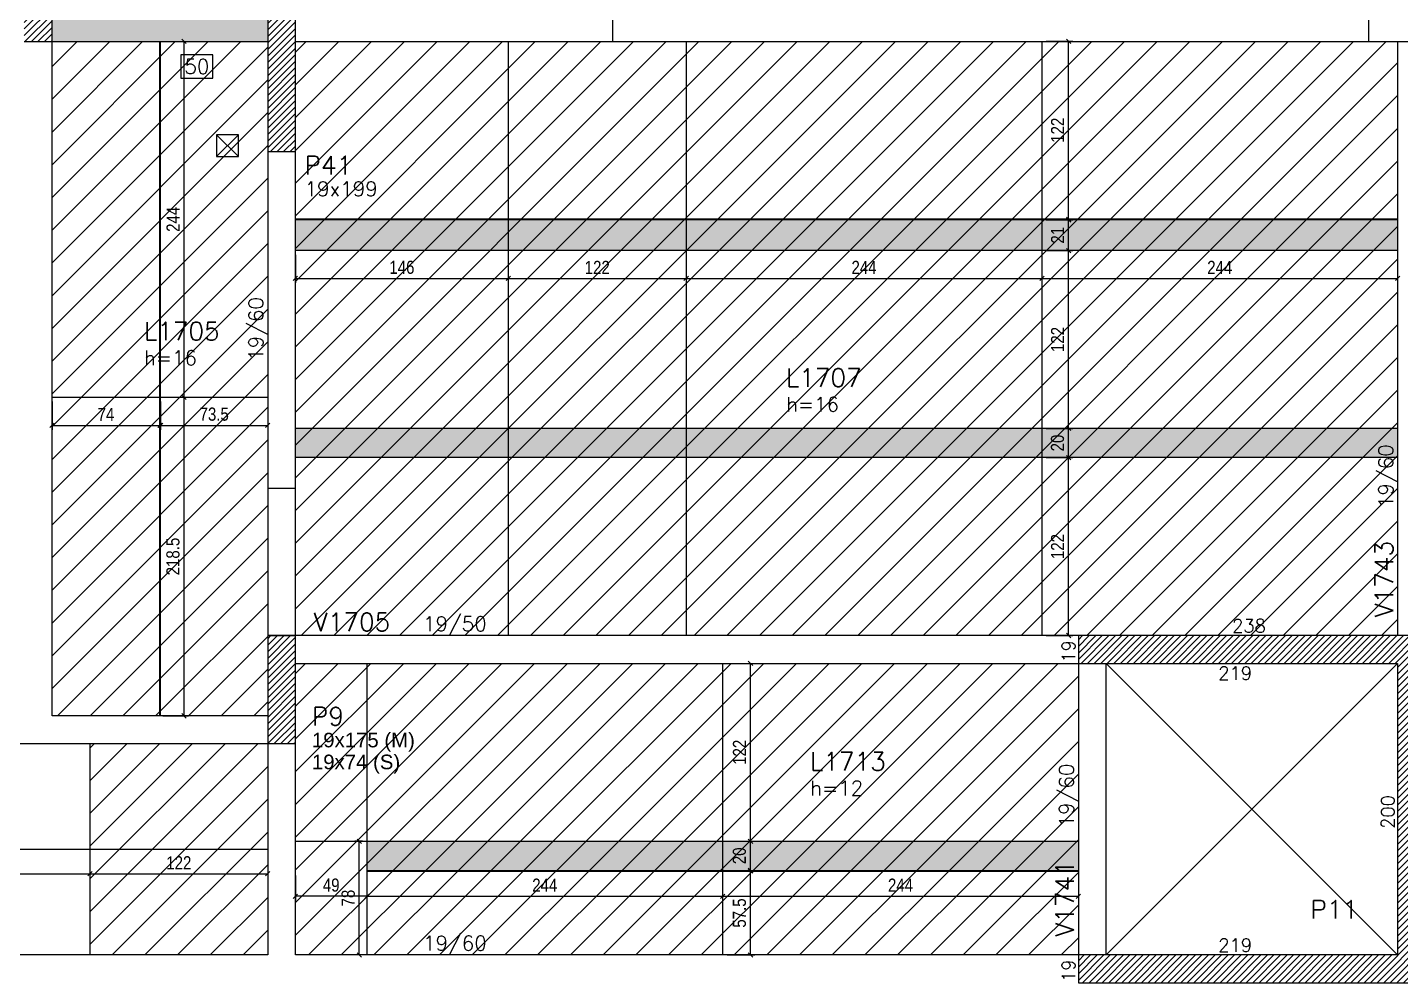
# Model space of a CAD drawing. Extents: x 1860 to 8661, y -614 to 3008.
# Drawn here: x 5566 to 6508, y 1387 to 2039 of the extents above; entities that cross this region are included whole.
import ezdxf
from ezdxf.enums import TextEntityAlignment as Align

# ---------------------------------------------------------------- set-up
doc = ezdxf.new("R2010")
doc.units = 0
for name, color, linetype in [('COTA', 241, 'Continuous'), ('F-AUX-RED', 1, 'Continuous'), ('F-DESNIVEL-1', 254, 'Continuous'), ('F-LAJES-DIM', 2, 'Continuous'), ('F-LAJES-NOME', 4, 'Continuous'), ('F-PILARES-DIM', 172, 'Continuous'), ('F-PILARES-HACH', 174, 'Continuous'), ('F-PILARES-M', 170, 'Continuous'), ('F-PILARES-NOME', 170, 'Continuous'), ('F-PILARES-S', 170, 'Continuous'), ('F-PILARES-V', 170, 'Continuous'), ('F-VIGAS', 3, 'Continuous'), ('F-VIGAS-DIM', 2, 'Continuous'), ('F-VIGAS-NOME', 4, 'Continuous'), ('F-VÃO', 1, 'Continuous'), ('Painéis', 200, 'Continuous')]:
    doc.layers.add(name, color=color, linetype=linetype)
doc.layers.add('Hachura', color=251, linetype='Continuous', lineweight=9)
doc.styles.add('COTA TECNICA-50', font='techl___.ttf', dxfattribs={"height": 9})
doc.styles.add('MCP', font='romans.shx')
doc.styles.get("Standard").update_dxf_attribs({"font": 'arial.ttf'})
doc.dimstyles.new('COTA PAINEL-50', dxfattribs={"dimtxt": 9, "dimasz": 3, "dimexe": 3, "dimexo": 3, "dimgap": 3, "dimtad": 1, "dimdec": 1, "dimzin": 12, "dimdsep": 46, "dimtxsty": 'COTA TECNICA-50', "dimblk1": 'OBLIQUE', "dimblk2": 'OBLIQUE', "dimsah": 1, "dimcen": 0.9, "dimclrd": 4, "dimclre": 4, "dimclrt": 240, "dimadec": 1, "dimazin": 3, "dimtfac": 1, "dimtdec": 1, "dimtmove": 0, "dimatfit": 3, "dimfxl": 1, "dimtolj": 1, "dimtzin": 12, "dimarcsym": 0})
pattern_1 = [(45, (4454.8736, 10738.8875), (-2.245064, 2.245064), [])]

# ---------------------------------------------------------------- blocks, each defined once
blk = doc.blocks.new('*U36')
at = {"layer": 'F-VIGAS-DIM', "color": 1}
blk.add_lwpolyline([(0, 0), (22, 0), (22, 16), (0, 16)], close=True, dxfattribs=at)
at = {"layer": 'F-VIGAS-DIM', "style": 'MCP'}
blk.add_attdef('DIM', text='', height=10, dxfattribs=at).set_placement((11, 8), align=Align.MIDDLE_CENTER)
blk = doc.blocks.new('*U987')
at = {"layer": 'F-VÃO'}
for p, q in [((0, 0), (15, 15)), ((0, 15), (15, 0))]:
    blk.add_line(p, q, dxfattribs=at)
at = {"layer": 'F-VÃO', "color": 3}
blk.add_lwpolyline([(0, 0), (15, 0), (15, 15), (0, 15)], close=True, dxfattribs=at)
blk = doc.blocks.new('_Oblique')
at = {"color": 0, "linetype": 'ByBlock', "lineweight": -2}
blk.add_line((-0.5, -0.5), (0.5, 0.5), dxfattribs=at)
blk = doc.blocks.new('*D1082')
at = {"layer": 'COTA', "color": 4, "lineweight": -2, "transparency": 16777216}
for p, q in [((5582.87, 1782.89), (5582.87, 1763.55)), ((5656.87, 1782.89), (5656.87, 1763.55)), ((5582.87, 1766.55), (5656.87, 1766.55))]:
    blk.add_line(p, q, dxfattribs=at)
at = {"layer": 'Defpoints', "color": 0, "transparency": 16777216}
for p in [(5582.87, 1785.89), (5656.87, 1785.89), (5656.87, 1766.55)]:
    blk.add_point(p, dxfattribs=at)
at = {"layer": 'COTA', "color": 4, "lineweight": -2, "transparency": 16777216, "xscale": 3, "yscale": 3, "zscale": 3, "rotation": 180}
blk.add_blockref('_Oblique', (5582.87, 1766.55), dxfattribs=at)
at = {"layer": 'COTA', "color": 4, "lineweight": -2, "transparency": 16777216, "xscale": 3, "yscale": 3, "zscale": 3}
blk.add_blockref('_Oblique', (5656.87, 1766.55), dxfattribs=at)
at = {"layer": 'COTA', "color": 240, "transparency": 16777216, "insert": (5619.87, 1774.12), "char_height": 9, "attachment_point": 5, "style": 'COTA TECNICA-50'}
blk.add_mtext('\\A1;74', dxfattribs=at)
blk = doc.blocks.new('*D1083')
at = {"layer": 'COTA', "color": 4, "lineweight": -2, "transparency": 16777216}
for p, q in [((5657.37, 1782.89), (5657.37, 1763.55)), ((5730.87, 1782.89), (5730.87, 1763.55)), ((5657.37, 1766.55), (5730.87, 1766.55))]:
    blk.add_line(p, q, dxfattribs=at)
at = {"layer": 'Defpoints', "color": 0, "transparency": 16777216}
for p in [(5657.37, 1785.89), (5730.87, 1785.89), (5730.87, 1766.55)]:
    blk.add_point(p, dxfattribs=at)
at = {"layer": 'COTA', "color": 4, "lineweight": -2, "transparency": 16777216, "xscale": 3, "yscale": 3, "zscale": 3, "rotation": 180}
blk.add_blockref('_Oblique', (5657.37, 1766.55), dxfattribs=at)
at = {"layer": 'COTA', "color": 4, "lineweight": -2, "transparency": 16777216, "xscale": 3, "yscale": 3, "zscale": 3}
blk.add_blockref('_Oblique', (5730.87, 1766.55), dxfattribs=at)
at = {"layer": 'COTA', "color": 240, "transparency": 16777216, "insert": (5694.12, 1774.25), "char_height": 9, "attachment_point": 5, "style": 'COTA TECNICA-50'}
blk.add_mtext('\\A1;73.5', dxfattribs=at)
blk = doc.blocks.new('*D1084')
at = {"layer": 'COTA', "color": 4, "lineweight": -2, "transparency": 16777216}
for p, q in [((5672.87, 1785.89), (5676.47, 1785.89)), ((5673.47, 1567.39), (5673.47, 1785.89)), ((5658.87, 1567.39), (5676.47, 1567.39))]:
    blk.add_line(p, q, dxfattribs=at)
at = {"layer": 'Defpoints', "color": 0, "transparency": 16777216}
for p in [(5669.87, 1785.89), (5673.47, 1785.89), (5655.87, 1567.39)]:
    blk.add_point(p, dxfattribs=at)
at = {"layer": 'COTA', "color": 4, "lineweight": -2, "transparency": 16777216, "xscale": 3, "yscale": 3, "zscale": 3}
for p, rotation in [((5673.47, 1785.89), 90), ((5673.47, 1567.39), 270)]:
    blk.add_blockref('_Oblique', p, dxfattribs=dict(at, rotation=rotation))
at = {"layer": 'COTA', "color": 240, "transparency": 16777216, "insert": (5665.86, 1676.64), "char_height": 9, "attachment_point": 5, "rotation": 90, "style": 'COTA TECNICA-50'}
blk.add_mtext('\\A1;218.5', dxfattribs=at)
blk = doc.blocks.new('*D1085')
at = {"layer": 'COTA', "color": 4, "lineweight": -2, "transparency": 16777216}
for p, q in [((5658.87, 2029.89), (5676.47, 2029.89)), ((5673.47, 1785.89), (5673.47, 2029.89)), ((5672.87, 1785.89), (5676.47, 1785.89))]:
    blk.add_line(p, q, dxfattribs=at)
at = {"layer": 'Defpoints', "color": 0, "transparency": 16777216}
for p in [(5655.87, 2029.89), (5673.47, 2029.89), (5669.87, 1785.89)]:
    blk.add_point(p, dxfattribs=at)
at = {"layer": 'COTA', "color": 4, "lineweight": -2, "transparency": 16777216, "xscale": 3, "yscale": 3, "zscale": 3}
for p, rotation in [((5673.47, 2029.89), 90), ((5673.47, 1785.89), 270)]:
    blk.add_blockref('_Oblique', p, dxfattribs=dict(at, rotation=rotation))
at = {"layer": 'COTA', "color": 240, "transparency": 16777216, "insert": (5665.91, 1907.89), "char_height": 9, "attachment_point": 5, "rotation": 90, "style": 'COTA TECNICA-50'}
blk.add_mtext('\\A1;244', dxfattribs=at)
blk = doc.blocks.new('*D1108')
at = {"layer": 'COTA', "color": 4, "lineweight": -2, "transparency": 16777216}
for p, q in [((5490.87, 1472.39), (5490.87, 1456.06)), ((5608.87, 1472.39), (5608.87, 1456.06)), ((5490.87, 1459.06), (5608.87, 1459.06))]:
    blk.add_line(p, q, dxfattribs=at)
at = {"layer": 'Defpoints', "color": 0, "transparency": 16777216}
for p in [(5490.87, 1475.39), (5608.87, 1475.39), (5608.87, 1459.06)]:
    blk.add_point(p, dxfattribs=at)
at = {"layer": 'COTA', "color": 4, "lineweight": -2, "transparency": 16777216, "xscale": 3, "yscale": 3, "zscale": 3, "rotation": 180}
blk.add_blockref('_Oblique', (5490.87, 1459.06), dxfattribs=at)
at = {"layer": 'COTA', "color": 4, "lineweight": -2, "transparency": 16777216, "xscale": 3, "yscale": 3, "zscale": 3}
blk.add_blockref('_Oblique', (5608.87, 1459.06), dxfattribs=at)
at = {"layer": 'COTA', "color": 240, "transparency": 16777216, "insert": (5549.87, 1466.64), "char_height": 9, "attachment_point": 5, "style": 'COTA TECNICA-50'}
blk.add_mtext('\\A1;118', dxfattribs=at)
blk = doc.blocks.new('*D1109')
at = {"layer": 'COTA', "color": 4, "lineweight": -2, "transparency": 16777216}
for p, q in [((5608.87, 1472.39), (5608.87, 1456.06)), ((5730.87, 1472.39), (5730.87, 1456.06)), ((5608.87, 1459.06), (5730.87, 1459.06))]:
    blk.add_line(p, q, dxfattribs=at)
at = {"layer": 'Defpoints', "color": 0, "transparency": 16777216}
for p in [(5608.87, 1475.39), (5730.87, 1475.39), (5730.87, 1459.06)]:
    blk.add_point(p, dxfattribs=at)
at = {"layer": 'COTA', "color": 4, "lineweight": -2, "transparency": 16777216, "xscale": 3, "yscale": 3, "zscale": 3, "rotation": 180}
blk.add_blockref('_Oblique', (5608.87, 1459.06), dxfattribs=at)
at = {"layer": 'COTA', "color": 4, "lineweight": -2, "transparency": 16777216, "xscale": 3, "yscale": 3, "zscale": 3}
blk.add_blockref('_Oblique', (5730.87, 1459.06), dxfattribs=at)
at = {"layer": 'COTA', "color": 240, "transparency": 16777216, "insert": (5669.87, 1466.61), "char_height": 9, "attachment_point": 5, "style": 'COTA TECNICA-50'}
blk.add_mtext('\\A1;122', dxfattribs=at)
blk = doc.blocks.new('*D1133')
at = {"layer": 'COTA', "color": 4, "lineweight": -2, "transparency": 16777216}
for p, q in [((5749.87, 1883.49), (5749.87, 1864.36)), ((5895.87, 1883.49), (5895.87, 1864.36)), ((5749.87, 1867.36), (5895.87, 1867.36))]:
    blk.add_line(p, q, dxfattribs=at)
at = {"layer": 'Defpoints', "color": 0, "transparency": 16777216}
for p in [(5749.87, 1886.49), (5895.87, 1886.49), (5895.87, 1867.36)]:
    blk.add_point(p, dxfattribs=at)
at = {"layer": 'COTA', "color": 4, "lineweight": -2, "transparency": 16777216, "xscale": 3, "yscale": 3, "zscale": 3, "rotation": 180}
blk.add_blockref('_Oblique', (5749.87, 1867.36), dxfattribs=at)
at = {"layer": 'COTA', "color": 4, "lineweight": -2, "transparency": 16777216, "xscale": 3, "yscale": 3, "zscale": 3}
blk.add_blockref('_Oblique', (5895.87, 1867.36), dxfattribs=at)
at = {"layer": 'COTA', "color": 240, "transparency": 16777216, "insert": (5822.87, 1874.96), "char_height": 9, "attachment_point": 5, "style": 'COTA TECNICA-50'}
blk.add_mtext('\\A1;146', dxfattribs=at)
blk = doc.blocks.new('*D1134')
at = {"layer": 'COTA', "color": 4, "lineweight": -2, "transparency": 16777216}
for p, q in [((5895.87, 1883.49), (5895.87, 1864.36)), ((6017.87, 1883.49), (6017.87, 1864.36)), ((5895.87, 1867.36), (6017.87, 1867.36))]:
    blk.add_line(p, q, dxfattribs=at)
at = {"layer": 'Defpoints', "color": 0, "transparency": 16777216}
for p in [(5895.87, 1886.49), (6017.87, 1886.49), (6017.87, 1867.36)]:
    blk.add_point(p, dxfattribs=at)
at = {"layer": 'COTA', "color": 4, "lineweight": -2, "transparency": 16777216, "xscale": 3, "yscale": 3, "zscale": 3, "rotation": 180}
blk.add_blockref('_Oblique', (5895.87, 1867.36), dxfattribs=at)
at = {"layer": 'COTA', "color": 4, "lineweight": -2, "transparency": 16777216, "xscale": 3, "yscale": 3, "zscale": 3}
blk.add_blockref('_Oblique', (6017.87, 1867.36), dxfattribs=at)
at = {"layer": 'COTA', "color": 240, "transparency": 16777216, "insert": (5956.87, 1874.92), "char_height": 9, "attachment_point": 5, "style": 'COTA TECNICA-50'}
blk.add_mtext('\\A1;122', dxfattribs=at)
blk = doc.blocks.new('*D1135')
at = {"layer": 'COTA', "color": 4, "lineweight": -2, "transparency": 16777216}
for p, q in [((6017.87, 1883.49), (6017.87, 1864.36)), ((6261.87, 1883.49), (6261.87, 1864.36)), ((6017.87, 1867.36), (6261.87, 1867.36))]:
    blk.add_line(p, q, dxfattribs=at)
at = {"layer": 'Defpoints', "color": 0, "transparency": 16777216}
for p in [(6017.87, 1886.49), (6261.87, 1886.49), (6261.87, 1867.36)]:
    blk.add_point(p, dxfattribs=at)
at = {"layer": 'COTA', "color": 4, "lineweight": -2, "transparency": 16777216, "xscale": 3, "yscale": 3, "zscale": 3, "rotation": 180}
blk.add_blockref('_Oblique', (6017.87, 1867.36), dxfattribs=at)
at = {"layer": 'COTA', "color": 4, "lineweight": -2, "transparency": 16777216, "xscale": 3, "yscale": 3, "zscale": 3}
blk.add_blockref('_Oblique', (6261.87, 1867.36), dxfattribs=at)
at = {"layer": 'COTA', "color": 240, "transparency": 16777216, "insert": (6139.87, 1874.93), "char_height": 9, "attachment_point": 5, "style": 'COTA TECNICA-50'}
blk.add_mtext('\\A1;244', dxfattribs=at)
blk = doc.blocks.new('*D1136')
at = {"layer": 'COTA', "color": 4, "lineweight": -2, "transparency": 16777216}
for p, q in [((6261.87, 1883.49), (6261.87, 1864.36)), ((6505.87, 1883.49), (6505.87, 1864.36)), ((6261.87, 1867.36), (6505.87, 1867.36))]:
    blk.add_line(p, q, dxfattribs=at)
at = {"layer": 'Defpoints', "color": 0, "transparency": 16777216}
for p in [(6261.87, 1886.49), (6505.87, 1886.49), (6505.87, 1867.36)]:
    blk.add_point(p, dxfattribs=at)
at = {"layer": 'COTA', "color": 4, "lineweight": -2, "transparency": 16777216, "xscale": 3, "yscale": 3, "zscale": 3, "rotation": 180}
blk.add_blockref('_Oblique', (6261.87, 1867.36), dxfattribs=at)
at = {"layer": 'COTA', "color": 4, "lineweight": -2, "transparency": 16777216, "xscale": 3, "yscale": 3, "zscale": 3}
blk.add_blockref('_Oblique', (6505.87, 1867.36), dxfattribs=at)
at = {"layer": 'COTA', "color": 240, "transparency": 16777216, "insert": (6383.87, 1874.93), "char_height": 9, "attachment_point": 5, "style": 'COTA TECNICA-50'}
blk.add_mtext('\\A1;244', dxfattribs=at)
blk = doc.blocks.new('*D1137')
at = {"layer": 'COTA', "color": 4, "lineweight": -2, "transparency": 16777216}
for p, q in [((6264.87, 1744.49), (6283.19, 1744.49)), ((6280.19, 1622.49), (6280.19, 1744.49)), ((6264.87, 1622.49), (6283.19, 1622.49))]:
    blk.add_line(p, q, dxfattribs=at)
at = {"layer": 'Defpoints', "color": 0, "transparency": 16777216}
for p in [(6261.87, 1744.49), (6280.19, 1744.49), (6261.87, 1622.49)]:
    blk.add_point(p, dxfattribs=at)
at = {"layer": 'COTA', "color": 4, "lineweight": -2, "transparency": 16777216, "xscale": 3, "yscale": 3, "zscale": 3}
for p, rotation in [((6280.19, 1744.49), 90), ((6280.19, 1622.49), 270)]:
    blk.add_blockref('_Oblique', p, dxfattribs=dict(at, rotation=rotation))
at = {"layer": 'COTA', "color": 240, "transparency": 16777216, "insert": (6272.63, 1683.49), "char_height": 9, "attachment_point": 5, "rotation": 90, "style": 'COTA TECNICA-50'}
blk.add_mtext('\\A1;122', dxfattribs=at)
blk = doc.blocks.new('*D1138')
at = {"layer": 'COTA', "color": 4, "lineweight": -2, "transparency": 16777216}
for p, q in [((6264.87, 1764.49), (6283.19, 1764.49)), ((6280.19, 1744.49), (6280.19, 1764.49)), ((6264.87, 1744.49), (6283.19, 1744.49))]:
    blk.add_line(p, q, dxfattribs=at)
at = {"layer": 'Defpoints', "color": 0, "transparency": 16777216}
for p in [(6261.87, 1764.49), (6280.19, 1764.49), (6261.87, 1744.49)]:
    blk.add_point(p, dxfattribs=at)
at = {"layer": 'COTA', "color": 4, "lineweight": -2, "transparency": 16777216, "xscale": 3, "yscale": 3, "zscale": 3}
for p, rotation in [((6280.19, 1764.49), 90), ((6280.19, 1744.49), 270)]:
    blk.add_blockref('_Oblique', p, dxfattribs=dict(at, rotation=rotation))
at = {"layer": 'COTA', "color": 240, "transparency": 16777216, "insert": (6272.6, 1754.49), "char_height": 9, "attachment_point": 5, "rotation": 90, "style": 'COTA TECNICA-50'}
blk.add_mtext('\\A1;20', dxfattribs=at)
blk = doc.blocks.new('*D1139')
at = {"layer": 'COTA', "color": 4, "lineweight": -2, "transparency": 16777216}
for p, q in [((6264.87, 1886.49), (6283.19, 1886.49)), ((6280.19, 1764.49), (6280.19, 1886.49)), ((6264.87, 1764.49), (6283.19, 1764.49))]:
    blk.add_line(p, q, dxfattribs=at)
at = {"layer": 'Defpoints', "color": 0, "transparency": 16777216}
for p in [(6261.87, 1886.49), (6280.19, 1886.49), (6261.87, 1764.49)]:
    blk.add_point(p, dxfattribs=at)
at = {"layer": 'COTA', "color": 4, "lineweight": -2, "transparency": 16777216, "xscale": 3, "yscale": 3, "zscale": 3}
for p, rotation in [((6280.19, 1886.49), 90), ((6280.19, 1764.49), 270)]:
    blk.add_blockref('_Oblique', p, dxfattribs=dict(at, rotation=rotation))
at = {"layer": 'COTA', "color": 240, "transparency": 16777216, "insert": (6272.63, 1825.49), "char_height": 9, "attachment_point": 5, "rotation": 90, "style": 'COTA TECNICA-50'}
blk.add_mtext('\\A1;122', dxfattribs=at)
blk = doc.blocks.new('*D1131')
at = {"layer": 'COTA', "color": 4, "lineweight": -2, "transparency": 16777216}
for p, q in [((6264.87, 2029.99), (6283.19, 2029.99)), ((6280.19, 1907.99), (6280.19, 2029.99)), ((6264.87, 1907.99), (6283.19, 1907.99))]:
    blk.add_line(p, q, dxfattribs=at)
at = {"layer": 'Defpoints', "color": 0, "transparency": 16777216}
for p in [(6261.87, 2029.99), (6280.19, 2029.99), (6261.87, 1907.99)]:
    blk.add_point(p, dxfattribs=at)
at = {"layer": 'COTA', "color": 4, "lineweight": -2, "transparency": 16777216, "xscale": 3, "yscale": 3, "zscale": 3}
for p, rotation in [((6280.19, 2029.99), 90), ((6280.19, 1907.99), 270)]:
    blk.add_blockref('_Oblique', p, dxfattribs=dict(at, rotation=rotation))
at = {"layer": 'COTA', "color": 240, "transparency": 16777216, "insert": (6272.63, 1968.99), "char_height": 9, "attachment_point": 5, "rotation": 90, "style": 'COTA TECNICA-50'}
blk.add_mtext('\\A1;122', dxfattribs=at)
blk = doc.blocks.new('*D1140')
at = {"layer": 'COTA', "color": 4, "lineweight": -2, "transparency": 16777216}
for p, q in [((6264.87, 1907.49), (6283.19, 1907.49)), ((6280.19, 1886.49), (6280.19, 1907.49)), ((6264.87, 1886.49), (6283.19, 1886.49))]:
    blk.add_line(p, q, dxfattribs=at)
at = {"layer": 'Defpoints', "color": 0, "transparency": 16777216}
for p in [(6261.87, 1907.49), (6280.19, 1907.49), (6261.87, 1886.49)]:
    blk.add_point(p, dxfattribs=at)
at = {"layer": 'COTA', "color": 4, "lineweight": -2, "transparency": 16777216, "xscale": 3, "yscale": 3, "zscale": 3}
for p, rotation in [((6280.19, 1907.49), 90), ((6280.19, 1886.49), 270)]:
    blk.add_blockref('_Oblique', p, dxfattribs=dict(at, rotation=rotation))
at = {"layer": 'COTA', "color": 240, "transparency": 16777216, "insert": (6272.63, 1896.99), "char_height": 9, "attachment_point": 5, "rotation": 90, "style": 'COTA TECNICA-50'}
blk.add_mtext('\\A1;21', dxfattribs=at)
blk = doc.blocks.new('*D1170')
at = {"layer": 'COTA', "color": 4, "lineweight": -2, "transparency": 16777216}
for p, q in [((5798.87, 1457.89), (5798.87, 1440.69)), ((6042.87, 1457.89), (6042.87, 1440.69)), ((5798.87, 1443.69), (6042.87, 1443.69))]:
    blk.add_line(p, q, dxfattribs=at)
at = {"layer": 'Defpoints', "color": 0, "transparency": 16777216}
for p in [(5798.87, 1460.89), (6042.87, 1460.89), (6042.87, 1443.69)]:
    blk.add_point(p, dxfattribs=at)
at = {"layer": 'COTA', "color": 4, "lineweight": -2, "transparency": 16777216, "xscale": 3, "yscale": 3, "zscale": 3, "rotation": 180}
blk.add_blockref('_Oblique', (5798.87, 1443.69), dxfattribs=at)
at = {"layer": 'COTA', "color": 4, "lineweight": -2, "transparency": 16777216, "xscale": 3, "yscale": 3, "zscale": 3}
blk.add_blockref('_Oblique', (6042.87, 1443.69), dxfattribs=at)
at = {"layer": 'COTA', "color": 240, "transparency": 16777216, "insert": (5920.87, 1451.25), "char_height": 9, "attachment_point": 5, "style": 'COTA TECNICA-50'}
blk.add_mtext('\\A1;244', dxfattribs=at)
blk = doc.blocks.new('*D1171')
at = {"layer": 'COTA', "color": 4, "lineweight": -2, "transparency": 16777216}
for p, q in [((6042.87, 1457.89), (6042.87, 1440.69)), ((6286.87, 1457.89), (6286.87, 1440.69)), ((6042.87, 1443.69), (6286.87, 1443.69))]:
    blk.add_line(p, q, dxfattribs=at)
at = {"layer": 'Defpoints', "color": 0, "transparency": 16777216}
for p in [(6042.87, 1460.89), (6286.87, 1460.89), (6286.87, 1443.69)]:
    blk.add_point(p, dxfattribs=at)
at = {"layer": 'COTA', "color": 4, "lineweight": -2, "transparency": 16777216, "xscale": 3, "yscale": 3, "zscale": 3, "rotation": 180}
blk.add_blockref('_Oblique', (6042.87, 1443.69), dxfattribs=at)
at = {"layer": 'COTA', "color": 4, "lineweight": -2, "transparency": 16777216, "xscale": 3, "yscale": 3, "zscale": 3}
blk.add_blockref('_Oblique', (6286.87, 1443.69), dxfattribs=at)
at = {"layer": 'COTA', "color": 240, "transparency": 16777216, "insert": (6164.87, 1451.25), "char_height": 9, "attachment_point": 5, "style": 'COTA TECNICA-50'}
blk.add_mtext('\\A1;244', dxfattribs=at)
blk = doc.blocks.new('*D1172')
at = {"layer": 'COTA', "color": 4, "lineweight": -2, "transparency": 16777216}
for p, q in [((5749.87, 1457.89), (5749.87, 1440.69)), ((5798.87, 1457.89), (5798.87, 1440.69)), ((5798.87, 1443.69), (5749.87, 1443.69))]:
    blk.add_line(p, q, dxfattribs=at)
at = {"layer": 'Defpoints', "color": 0, "transparency": 16777216}
for p in [(5749.87, 1460.89), (5798.87, 1460.89), (5749.87, 1443.69)]:
    blk.add_point(p, dxfattribs=at)
at = {"layer": 'COTA', "color": 4, "lineweight": -2, "transparency": 16777216, "xscale": 3, "yscale": 3, "zscale": 3, "rotation": 180}
blk.add_blockref('_Oblique', (5749.87, 1443.69), dxfattribs=at)
at = {"layer": 'COTA', "color": 4, "lineweight": -2, "transparency": 16777216, "xscale": 3, "yscale": 3, "zscale": 3}
blk.add_blockref('_Oblique', (5798.87, 1443.69), dxfattribs=at)
at = {"layer": 'COTA', "color": 240, "transparency": 16777216, "insert": (5774.37, 1451.28), "char_height": 9, "attachment_point": 5, "style": 'COTA TECNICA-50'}
blk.add_mtext('\\A1;49', dxfattribs=at)
blk = doc.blocks.new('*D1173')
at = {"layer": 'COTA', "color": 4, "lineweight": -2, "transparency": 16777216}
for p, q in [((5795.87, 1481.39), (5790.66, 1481.39)), ((5793.66, 1403.39), (5793.66, 1481.39)), ((5795.87, 1403.39), (5790.66, 1403.39))]:
    blk.add_line(p, q, dxfattribs=at)
at = {"layer": 'Defpoints', "color": 0, "transparency": 16777216}
for p in [(5793.66, 1481.39), (5798.87, 1481.39), (5798.87, 1403.39)]:
    blk.add_point(p, dxfattribs=at)
at = {"layer": 'COTA', "color": 4, "lineweight": -2, "transparency": 16777216, "xscale": 3, "yscale": 3, "zscale": 3}
for p, rotation in [((5793.66, 1481.39), 90), ((5793.66, 1403.39), 270)]:
    blk.add_blockref('_Oblique', p, dxfattribs=dict(at, rotation=rotation))
at = {"layer": 'COTA', "color": 240, "transparency": 16777216, "insert": (5786.07, 1442.39), "char_height": 9, "attachment_point": 5, "rotation": 90, "style": 'COTA TECNICA-50'}
blk.add_mtext('\\A1;78', dxfattribs=at)
blk = doc.blocks.new('*D1174')
at = {"layer": 'COTA', "color": 4, "lineweight": -2, "transparency": 16777216}
for p, q in [((6045.87, 1460.89), (6065, 1460.89)), ((6062, 1403.39), (6062, 1460.89)), ((6045.87, 1403.39), (6065, 1403.39))]:
    blk.add_line(p, q, dxfattribs=at)
at = {"layer": 'Defpoints', "color": 0, "transparency": 16777216}
for p in [(6042.87, 1460.89), (6062, 1460.89), (6042.87, 1403.39)]:
    blk.add_point(p, dxfattribs=at)
at = {"layer": 'COTA', "color": 4, "lineweight": -2, "transparency": 16777216, "xscale": 3, "yscale": 3, "zscale": 3}
for p, rotation in [((6062, 1460.89), 90), ((6062, 1403.39), 270)]:
    blk.add_blockref('_Oblique', p, dxfattribs=dict(at, rotation=rotation))
at = {"layer": 'COTA', "color": 240, "transparency": 16777216, "insert": (6054.4, 1432.14), "char_height": 9, "attachment_point": 5, "rotation": 90, "style": 'COTA TECNICA-50'}
blk.add_mtext('\\A1;57.5', dxfattribs=at)
blk = doc.blocks.new('*D1175')
at = {"layer": 'COTA', "color": 4, "lineweight": -2, "transparency": 16777216}
for p, q in [((6045.87, 1481.39), (6065, 1481.39)), ((6062, 1461.39), (6062, 1481.39)), ((6045.87, 1461.39), (6065, 1461.39))]:
    blk.add_line(p, q, dxfattribs=at)
at = {"layer": 'Defpoints', "color": 0, "transparency": 16777216}
for p in [(6042.87, 1481.39), (6062, 1481.39), (6042.87, 1461.39)]:
    blk.add_point(p, dxfattribs=at)
at = {"layer": 'COTA', "color": 4, "lineweight": -2, "transparency": 16777216, "xscale": 3, "yscale": 3, "zscale": 3}
for p, rotation in [((6062, 1481.39), 90), ((6062, 1461.39), 270)]:
    blk.add_blockref('_Oblique', p, dxfattribs=dict(at, rotation=rotation))
at = {"layer": 'COTA', "color": 240, "transparency": 16777216, "insert": (6054.4, 1471.39), "char_height": 9, "attachment_point": 5, "rotation": 90, "style": 'COTA TECNICA-50'}
blk.add_mtext('\\A1;20', dxfattribs=at)
blk = doc.blocks.new('*D1176')
at = {"layer": 'COTA', "color": 4, "lineweight": -2, "transparency": 16777216}
for p, q in [((6045.87, 1603.39), (6065, 1603.39)), ((6062, 1481.39), (6062, 1603.39)), ((6045.87, 1481.39), (6065, 1481.39))]:
    blk.add_line(p, q, dxfattribs=at)
at = {"layer": 'Defpoints', "color": 0, "transparency": 16777216}
for p in [(6042.87, 1603.39), (6062, 1603.39), (6042.87, 1481.39)]:
    blk.add_point(p, dxfattribs=at)
at = {"layer": 'COTA', "color": 4, "lineweight": -2, "transparency": 16777216, "xscale": 3, "yscale": 3, "zscale": 3}
for p, rotation in [((6062, 1603.39), 90), ((6062, 1481.39), 270)]:
    blk.add_blockref('_Oblique', p, dxfattribs=dict(at, rotation=rotation))
at = {"layer": 'COTA', "color": 240, "transparency": 16777216, "insert": (6054.44, 1542.39), "char_height": 9, "attachment_point": 5, "rotation": 90, "style": 'COTA TECNICA-50'}
blk.add_mtext('\\A1;122', dxfattribs=at)

msp = doc.modelspace()

# ---------------------------------------------------------------- hatches: boundary and pattern name
at = {"layer": 'F-AUX-RED'}
h = msp.add_hatch(dxfattribs=at)
h.set_pattern_fill('ANSI31', color=256)
h.set_pattern_definition([(45, (4454.8736, -4261.1125), (-2.245064, 2.245064), [])])
h.paths.add_polyline_path([(5582.87, 2136.89), (3294.87, 2136.89), (3294.87, 2117.89), (5563.87, 2117.89), (5563.87, 2029.89), (5582.87, 2029.89)])
at = {"layer": 'F-PILARES-HACH', "linetype": 'Continuous'}
h = msp.add_hatch(dxfattribs=at)
h.set_pattern_fill('ANSI31', color=256, style=0)
h.set_pattern_definition(pattern_1)
h.paths.add_polyline_path([(5730.87, 1954.39), (5749.87, 1954.39), (5749.87, 2153.39), (5730.87, 2153.39)], flags=16)
h = msp.add_hatch(dxfattribs=at)
h.set_pattern_fill('ANSI31', color=256, style=0)
h.set_pattern_definition(pattern_1)
h.paths.add_polyline_path([(5730.87, 1548.39), (5749.87, 1548.39), (5749.87, 1622.39), (5730.87, 1622.39)], flags=16)
h = msp.add_hatch(dxfattribs=at)
h.set_pattern_fill('ANSI31', color=256, style=0)
h.set_pattern_definition(pattern_1)
h.paths.add_polyline_path([(6524.87, 1384.39), (6524.87, 1622.39), (6286.87, 1622.39), (6286.87, 1603.39), (6505.87, 1603.39), (6505.87, 1403.39), (6286.87, 1403.39), (6286.87, 1384.39)], flags=16)
at = {"layer": 'Hachura', "linetype": 'ByBlock'}
h = msp.add_hatch(dxfattribs=at)
h.set_pattern_fill('ANSI31', color=256, scale=5)
h.set_pattern_definition([(45, (6102.888, -94.022), (-11.22532, 11.22532), [])])
h.paths.add_polyline_path([(6485.87, 2048.89), (6485.87, 2128.89), (6495.87, 2128.89), (6495.87, 2344.39), (5792.87, 2344.39), (5749.87, 2344.39), (5749.87, 2153.39), (5749.87, 2048.89), (5978.87, 2048.89)])
h.paths.add_polyline_path([(5978.87, 2029.89), (5749.87, 2029.89), (5749.87, 1954.39), (5749.87, 1723.39), (5749.87, 1622.39), (6286.87, 1622.39), (6505.87, 1622.39), (6505.87, 2029.89), (6485.87, 2029.89)])
h.paths.add_polyline_path([(7270.87, 2153.39), (7270.87, 2344.39), (7235.87, 2344.39), (6562.87, 2344.39), (6524.87, 2344.39), (6524.87, 2128.89), (6524.87, 2029.89), (6524.87, 1622.39), (6950.37, 1622.39), (7099.37, 1622.39), (7230.87, 1622.39), (7230.87, 1641.39), (7230.87, 1939.39), (7270.87, 1939.39), (7270.87, 2026.39)])
h.paths.add_polyline_path([(5582.87, 1567.39), (5730.87, 1567.39), (5730.87, 1723.39), (5730.87, 1954.39), (5730.87, 2029.89), (5582.87, 2029.89)])
at = {"layer": 'Hachura'}
h = msp.add_hatch(color=256, dxfattribs=at)
h.dxf.hatch_style = 1
h.paths.add_polyline_path([(5749.87, 1907.49), (5749.87, 1886.49), (5895.87, 1886.49), (5895.87, 1907.49)])
h.paths.add_polyline_path([(5895.87, 1907.49), (5895.87, 1886.49), (6017.87, 1886.49), (6017.87, 1907.49)])
h.paths.add_polyline_path([(6017.87, 1907.49), (6017.87, 1886.49), (6261.87, 1886.49), (6261.87, 1907.49)])
h.paths.add_polyline_path([(6505.87, 1886.49), (6505.87, 1907.49), (6261.87, 1907.49), (6261.87, 1886.49)])
h.paths.add_polyline_path([(6505.87, 1744.49), (6505.87, 1764.49), (6261.87, 1764.49), (6261.87, 1744.49)])
h.paths.add_polyline_path([(6017.87, 1764.49), (6017.87, 1744.49), (6261.87, 1744.49), (6261.87, 1764.49)])
h.paths.add_polyline_path([(5895.87, 1764.49), (5895.87, 1744.49), (6017.87, 1744.49), (6017.87, 1764.49)])
h.paths.add_polyline_path([(5749.87, 1764.49), (5749.87, 1744.49), (5895.87, 1744.49), (5895.87, 1764.49)])
at = {"layer": 'Hachura', "linetype": 'ByBlock'}
h = msp.add_hatch(dxfattribs=at)
h.set_pattern_fill('ANSI31', color=256, scale=5)
h.paths.add_polyline_path([(5749.87, 1403.39), (5798.87, 1403.39), (5798.87, 1481.39), (5749.87, 1481.39)])
h.paths.add_polyline_path([(5798.87, 1460.89), (5798.87, 1403.39), (5959.37, 1403.39), (6042.87, 1403.39), (6042.87, 1460.89)])
h.paths.add_polyline_path([(6286.87, 1403.39), (6286.87, 1460.89), (6042.87, 1460.89), (6042.87, 1403.39)])
h.paths.add_polyline_path([(6042.87, 1481.39), (6042.87, 1461.39), (6286.87, 1461.39), (6286.87, 1481.39)])
h.paths.add_polyline_path([(6042.87, 1461.39), (6042.87, 1481.39), (5798.87, 1481.39), (5798.87, 1461.39)])
h.paths.add_polyline_path([(5798.87, 1603.39), (5749.87, 1603.39), (5749.87, 1548.39), (5749.87, 1481.39), (5798.87, 1481.39)])
h.paths.add_polyline_path([(6042.87, 1481.39), (6042.87, 1603.39), (5798.87, 1603.39), (5798.87, 1481.39)])
h.paths.add_polyline_path([(6286.87, 1481.39), (6286.87, 1603.39), (6042.87, 1603.39), (6042.87, 1481.39)])
h = msp.add_hatch(dxfattribs=at)
h.set_pattern_fill('ANSI31', color=256, scale=5)
h.paths.add_polyline_path([(5246.87, 1475.89), (5246.87, 1548.39), (5069.87, 1548.39), (5069.87, 1475.89)])
h.paths.add_polyline_path([(5246.87, 1403.39), (5246.87, 1475.39), (5069.87, 1475.39), (5069.87, 1403.39)])
h.paths.add_polyline_path([(5490.87, 1403.39), (5490.87, 1475.39), (5246.87, 1475.39), (5246.87, 1403.39)])
h.paths.add_polyline_path([(5246.87, 1548.39), (5246.87, 1475.89), (5490.87, 1475.89), (5490.87, 1548.39)])
h.paths.add_polyline_path([(5608.87, 1475.89), (5730.87, 1475.89), (5730.87, 1548.39), (5608.87, 1548.39)])
h.paths.add_polyline_path([(5608.87, 1475.89), (5608.87, 1403.39), (5730.87, 1403.39), (5730.87, 1475.89)])
h = msp.add_hatch(color=256, dxfattribs=at)
h.dxf.hatch_style = 1
h.paths.add_polyline_path([(6042.87, 1481.39), (5798.87, 1481.39), (5798.87, 1461.39), (6042.87, 1461.39)])
h.paths.add_polyline_path([(6286.87, 1481.39), (6042.87, 1481.39), (6042.87, 1461.39), (6286.87, 1461.39)])

# ---------------------------------------------------------------- linework, layer by layer
at = {"layer": 'F-AUX-RED', "color": 2}
for p, q in [((5582.87, 2029.89), (5582.87, 2136.89)), ((5563.87, 2029.89), (5582.87, 2029.89))]:
    msp.add_line(p, q, dxfattribs=at)
at = {"layer": 'F-DESNIVEL-1', "linetype": 'Continuous'}
for points in [[(5582.87, 2029.89), (5730.77, 2029.89), (5730.77, 2048.89)], [(5582.87, 2029.89), (5730.77, 2048.89), (5582.87, 2048.89)], [(5582.87, 2029.89), (5582.87, 2048.89), (5582.87, 2029.89)]]:
    msp.add_solid(points, dxfattribs=at)
at = {"layer": 'F-PILARES-M', "linetype": 'Continuous'}
for points in [[(6485.87, 2029.89), (6524.87, 2029.89), (6524.87, 2128.89), (6485.87, 2128.89), (6485.87, 2029.89)], [(5749.87, 1723.39), (5730.87, 1723.39), (5730.87, 1622.39), (5749.87, 1622.39), (5749.87, 1723.39)]]:
    msp.add_lwpolyline(points, dxfattribs=at)
at = {"layer": 'F-PILARES-S', "linetype": 'Continuous'}
for points in [[(5730.87, 1954.39), (5749.87, 1954.39), (5749.87, 2153.39), (5730.87, 2153.39), (5730.87, 1954.39)], [(6524.87, 1384.39), (6524.87, 1622.39), (6286.87, 1622.39), (6286.87, 1603.39), (6505.87, 1603.39), (6505.87, 1403.39), (6286.87, 1403.39), (6286.87, 1384.39), (6524.87, 1384.39)]]:
    msp.add_lwpolyline(points, dxfattribs=at)
at = {"layer": 'F-PILARES-V', "linetype": 'Continuous'}
msp.add_lwpolyline([(5730.87, 1548.39), (5749.87, 1548.39), (5749.87, 1622.39), (5730.87, 1622.39), (5730.87, 1548.39)], dxfattribs=at)
at = {"layer": 'F-VIGAS'}
for points in [[(5967.37, 2048.89), (5967.37, 2029.89)], [(5582.87, 2029.89), (5730.87, 2029.89)], [(5582.87, 1567.39), (5582.87, 2029.89)], [(5749.87, 2029.89), (5981.37, 2029.89)], [(5981.37, 2029.89), (6485.87, 2029.89)], [(6505.87, 2029.89), (6505.87, 1622.39)], [(5730.87, 1954.39), (5730.87, 1723.39)], [(5749.87, 1723.39), (5749.87, 1954.39)], [(6286.87, 1622.39), (5749.87, 1622.39)], [(5749.87, 1603.39), (6286.87, 1603.39)], [(6286.87, 1603.39), (6286.87, 1403.39)], [(6305.87, 1403.39), (6305.87, 1603.39)], [(5730.87, 1567.39), (5582.87, 1567.39)], [(5069.87, 1548.39), (5573.37, 1548.39)], [(5573.37, 1548.39), (5730.87, 1548.39)], [(5730.87, 1548.39), (5730.87, 1403.39)], [(5749.87, 1403.39), (5749.87, 1548.39)], [(5730.87, 1403.39), (5069.87, 1403.39)], [(5959.37, 1403.39), (5749.87, 1403.39)], [(6286.87, 1403.39), (5959.37, 1403.39)]]:
    msp.add_lwpolyline(points, dxfattribs=at)
at = {"layer": 'F-VÃO'}
for p, q in [((6305.87, 1403.39), (6505.87, 1603.39)), ((6305.87, 1603.39), (6505.87, 1403.39))]:
    msp.add_line(p, q, dxfattribs=at)
at = {"layer": 'Painéis'}
for points in [[(5656.87, 1567.39), (5656.87, 2029.89)], [(5657.37, 1567.39), (5657.37, 2029.89)], [(5895.87, 2029.99), (5895.87, 1622.49)], [(6017.87, 2029.99), (6017.87, 1622.49)], [(6261.87, 2029.99), (6261.87, 1622.49)], [(6505.87, 1907.99), (5749.87, 1907.99)], [(6505.87, 1907.49), (5749.87, 1907.49)], [(6505.87, 1886.49), (5749.87, 1886.49)], [(5582.87, 1785.89), (5730.87, 1785.89)], [(6505.87, 1764.49), (5749.87, 1764.49)], [(6505.87, 1744.49), (5749.87, 1744.49)], [(5798.87, 1603.39), (5798.87, 1403.39)], [(6042.87, 1603.39), (6042.87, 1403.39)], [(5608.87, 1548.39), (5608.87, 1403.39)], [(5749.87, 1481.39), (6286.87, 1481.39)], [(5490.87, 1475.89), (5730.87, 1475.89)], [(5798.87, 1461.39), (6286.87, 1461.39)], [(5798.87, 1460.89), (6286.87, 1460.89)]]:
    msp.add_lwpolyline(points, dxfattribs=at)

# ---------------------------------------------------------------- block references
at = {"layer": 'F-VIGAS-DIM', "linetype": 'Continuous'}
msp.add_blockref('*U36', (5671.25, 2004.77), dxfattribs=at).add_auto_attribs({'DIM': '50'})
at = {"layer": 'F-VÃO'}
msp.add_blockref('*U987', (5695.77, 1950.89), dxfattribs=at)

# ---------------------------------------------------------------- texts
at = {"layer": 'F-LAJES-DIM', "linetype": 'Continuous', "style": 'MCP'}
for s, p in [('h=16', (5645.9, 1807.94)), ('h=16', (6086.32, 1776.02)), ('h=12', (6102.84, 1512.87))]:
    msp.add_text(s, height=10, dxfattribs=at).set_placement(p)
at = {"layer": 'F-LAJES-NOME', "linetype": 'Continuous', "style": 'MCP'}
for s, p in [('L1705', (5645.9, 1824.94)), ('L1707', (6086.32, 1793.02)), ('L1713', (6102.84, 1529.87))]:
    msp.add_text(s, height=12.5, dxfattribs=at).set_placement(p)
at = {"layer": 'F-PILARES-DIM', "linetype": 'Continuous', "style": 'MCP'}
for s, height, p in [('19x199', 10, (5756.12, 1923.76)), ('238', 9, (6392.37, 1624.64)), ('219', 9, (6382.87, 1592.14)), ('219', 9, (6382.87, 1405.64))]:
    msp.add_text(s, height=height, dxfattribs=at).set_placement(p)
for s, p in [('19', (6284.62, 1603.89)), ('200', (6503.62, 1489.89)), ('19', (6284.62, 1384.89))]:
    msp.add_text(s, height=9, rotation=90, dxfattribs=at).set_placement(p)
at = {"layer": 'F-PILARES-DIM', "linetype": 'Continuous'}
for s, p in [('19x175 (M)', (5761.14, 1545.79)), ('19x74 (S)', (5761.14, 1530.79))]:
    msp.add_text(s, height=10, dxfattribs=at).set_placement(p)
at = {"layer": 'F-PILARES-NOME', "linetype": 'Continuous', "style": 'MCP'}
for s, p in [('P41', (5756.12, 1938.76)), ('P9', (5761.14, 1560.79)), ('P11', (6446.14, 1428.32))]:
    msp.add_text(s, height=12.5, dxfattribs=at).set_placement(p)
at = {"layer": 'F-VIGAS-DIM', "linetype": 'Continuous', "style": 'MCP'}
for p in [(5727.75, 1810.89), (6502.75, 1709.89), (6283.75, 1490.89)]:
    msp.add_text('19/60', height=10, rotation=90, dxfattribs=at).set_placement(p)
for s, p in [('19/50', (5837.37, 1625.51)), ('19/60', (5837.37, 1406.51))]:
    msp.add_text(s, height=10, dxfattribs=at).set_placement(p)
at = {"layer": 'F-VIGAS-NOME', "linetype": 'Continuous', "style": 'MCP'}
for s, p in [('V1743', (6502.75, 1634.89)), ('V1741', (6283.75, 1415.89))]:
    msp.add_text(s, height=12.5, rotation=90, dxfattribs=at).set_placement(p)
msp.add_text('V1705', height=12.5, dxfattribs=at).set_placement((5762.37, 1625.51))

# ---------------------------------------------------------------- dimensions: what is measured, and where the dimension line sits
at = {"layer": 'COTA'}
for base, p1, p2, picture, middle in [((5673.47, 2029.89), (5669.87, 1785.89), (5655.87, 2029.89), '*D1085', (5665.91, 1907.89)), ((6280.19, 1886.49), (6261.87, 1764.49), (6261.87, 1886.49), '*D1139', (6272.63, 1825.49)), ((6280.19, 1764.49), (6261.87, 1744.49), (6261.87, 1764.49), '*D1138', (6272.6, 1754.49)), ((6062, 1603.39), (6042.87, 1481.39), (6042.87, 1603.39), '*D1176', (6054.44, 1542.39))]:
    dim = msp.add_linear_dim(base=base, p1=p1, p2=p2, angle=90, dimstyle='COTA PAINEL-50', override={"dimtmove": 1}, dxfattribs=at)
    dim.commit()
    dim.dimension.update_dxf_attribs({"geometry": picture, "text_midpoint": middle})
for base, p1, p2, picture, middle in [((6280.19, 2029.99), (6261.87, 1907.99), (6261.87, 2029.99), '*D1131', (6272.63, 1968.99)), ((6280.19, 1907.49), (6261.87, 1886.49), (6261.87, 1907.49), '*D1140', (6272.63, 1896.99)), ((5673.47, 1785.89), (5655.87, 1567.39), (5669.87, 1785.89), '*D1084', (5665.86, 1676.64)), ((6280.19, 1744.49), (6261.87, 1622.49), (6261.87, 1744.49), '*D1137', (6272.63, 1683.49)), ((5793.66, 1481.39), (5798.87, 1403.39), (5798.87, 1481.39), '*D1173', (5786.07, 1442.39)), ((6062, 1481.39), (6042.87, 1461.39), (6042.87, 1481.39), '*D1175', (6054.4, 1471.39)), ((6062, 1460.89), (6042.87, 1403.39), (6042.87, 1460.89), '*D1174', (6054.4, 1432.14))]:
    dim = msp.add_linear_dim(base=base, p1=p1, p2=p2, angle=90, dimstyle='COTA PAINEL-50', dxfattribs=at)
    dim.commit()
    dim.dimension.update_dxf_attribs({"geometry": picture, "text_midpoint": middle})
for base, p1, p2, picture, middle in [((5895.87, 1867.36), (5749.87, 1886.49), (5895.87, 1886.49), '*D1133', (5822.87, 1874.96)), ((5656.87, 1766.55), (5582.87, 1785.89), (5656.87, 1785.89), '*D1082', (5619.87, 1774.12)), ((5608.87, 1459.06), (5490.87, 1475.39), (5608.87, 1475.39), '*D1108', (5549.87, 1466.64)), ((5749.87, 1443.69), (5798.87, 1460.89), (5749.87, 1460.89), '*D1172', (5774.37, 1451.28)), ((6042.87, 1443.69), (5798.87, 1460.89), (6042.87, 1460.89), '*D1170', (5920.87, 1451.25))]:
    dim = msp.add_linear_dim(base=base, p1=p1, p2=p2, dimstyle='COTA PAINEL-50', dxfattribs=at)
    dim.commit()
    dim.dimension.update_dxf_attribs({"geometry": picture, "text_midpoint": middle})
for base, p1, p2, picture, middle in [((6017.87, 1867.36), (5895.87, 1886.49), (6017.87, 1886.49), '*D1134', (5956.87, 1874.92)), ((6261.87, 1867.36), (6017.87, 1886.49), (6261.87, 1886.49), '*D1135', (6139.87, 1874.93)), ((6505.87, 1867.36), (6261.87, 1886.49), (6505.87, 1886.49), '*D1136', (6383.87, 1874.93)), ((5730.87, 1766.55), (5657.37, 1785.89), (5730.87, 1785.89), '*D1083', (5694.12, 1774.25)), ((5730.87, 1459.06), (5608.87, 1475.39), (5730.87, 1475.39), '*D1109', (5669.87, 1466.61)), ((6286.87, 1443.69), (6042.87, 1460.89), (6286.87, 1460.89), '*D1171', (6164.87, 1451.25))]:
    dim = msp.add_linear_dim(base=base, p1=p1, p2=p2, dimstyle='COTA PAINEL-50', override={"dimtmove": 1}, dxfattribs=at)
    dim.commit()
    dim.dimension.update_dxf_attribs({"geometry": picture, "text_midpoint": middle})

doc.saveas('drawing.dxf')
